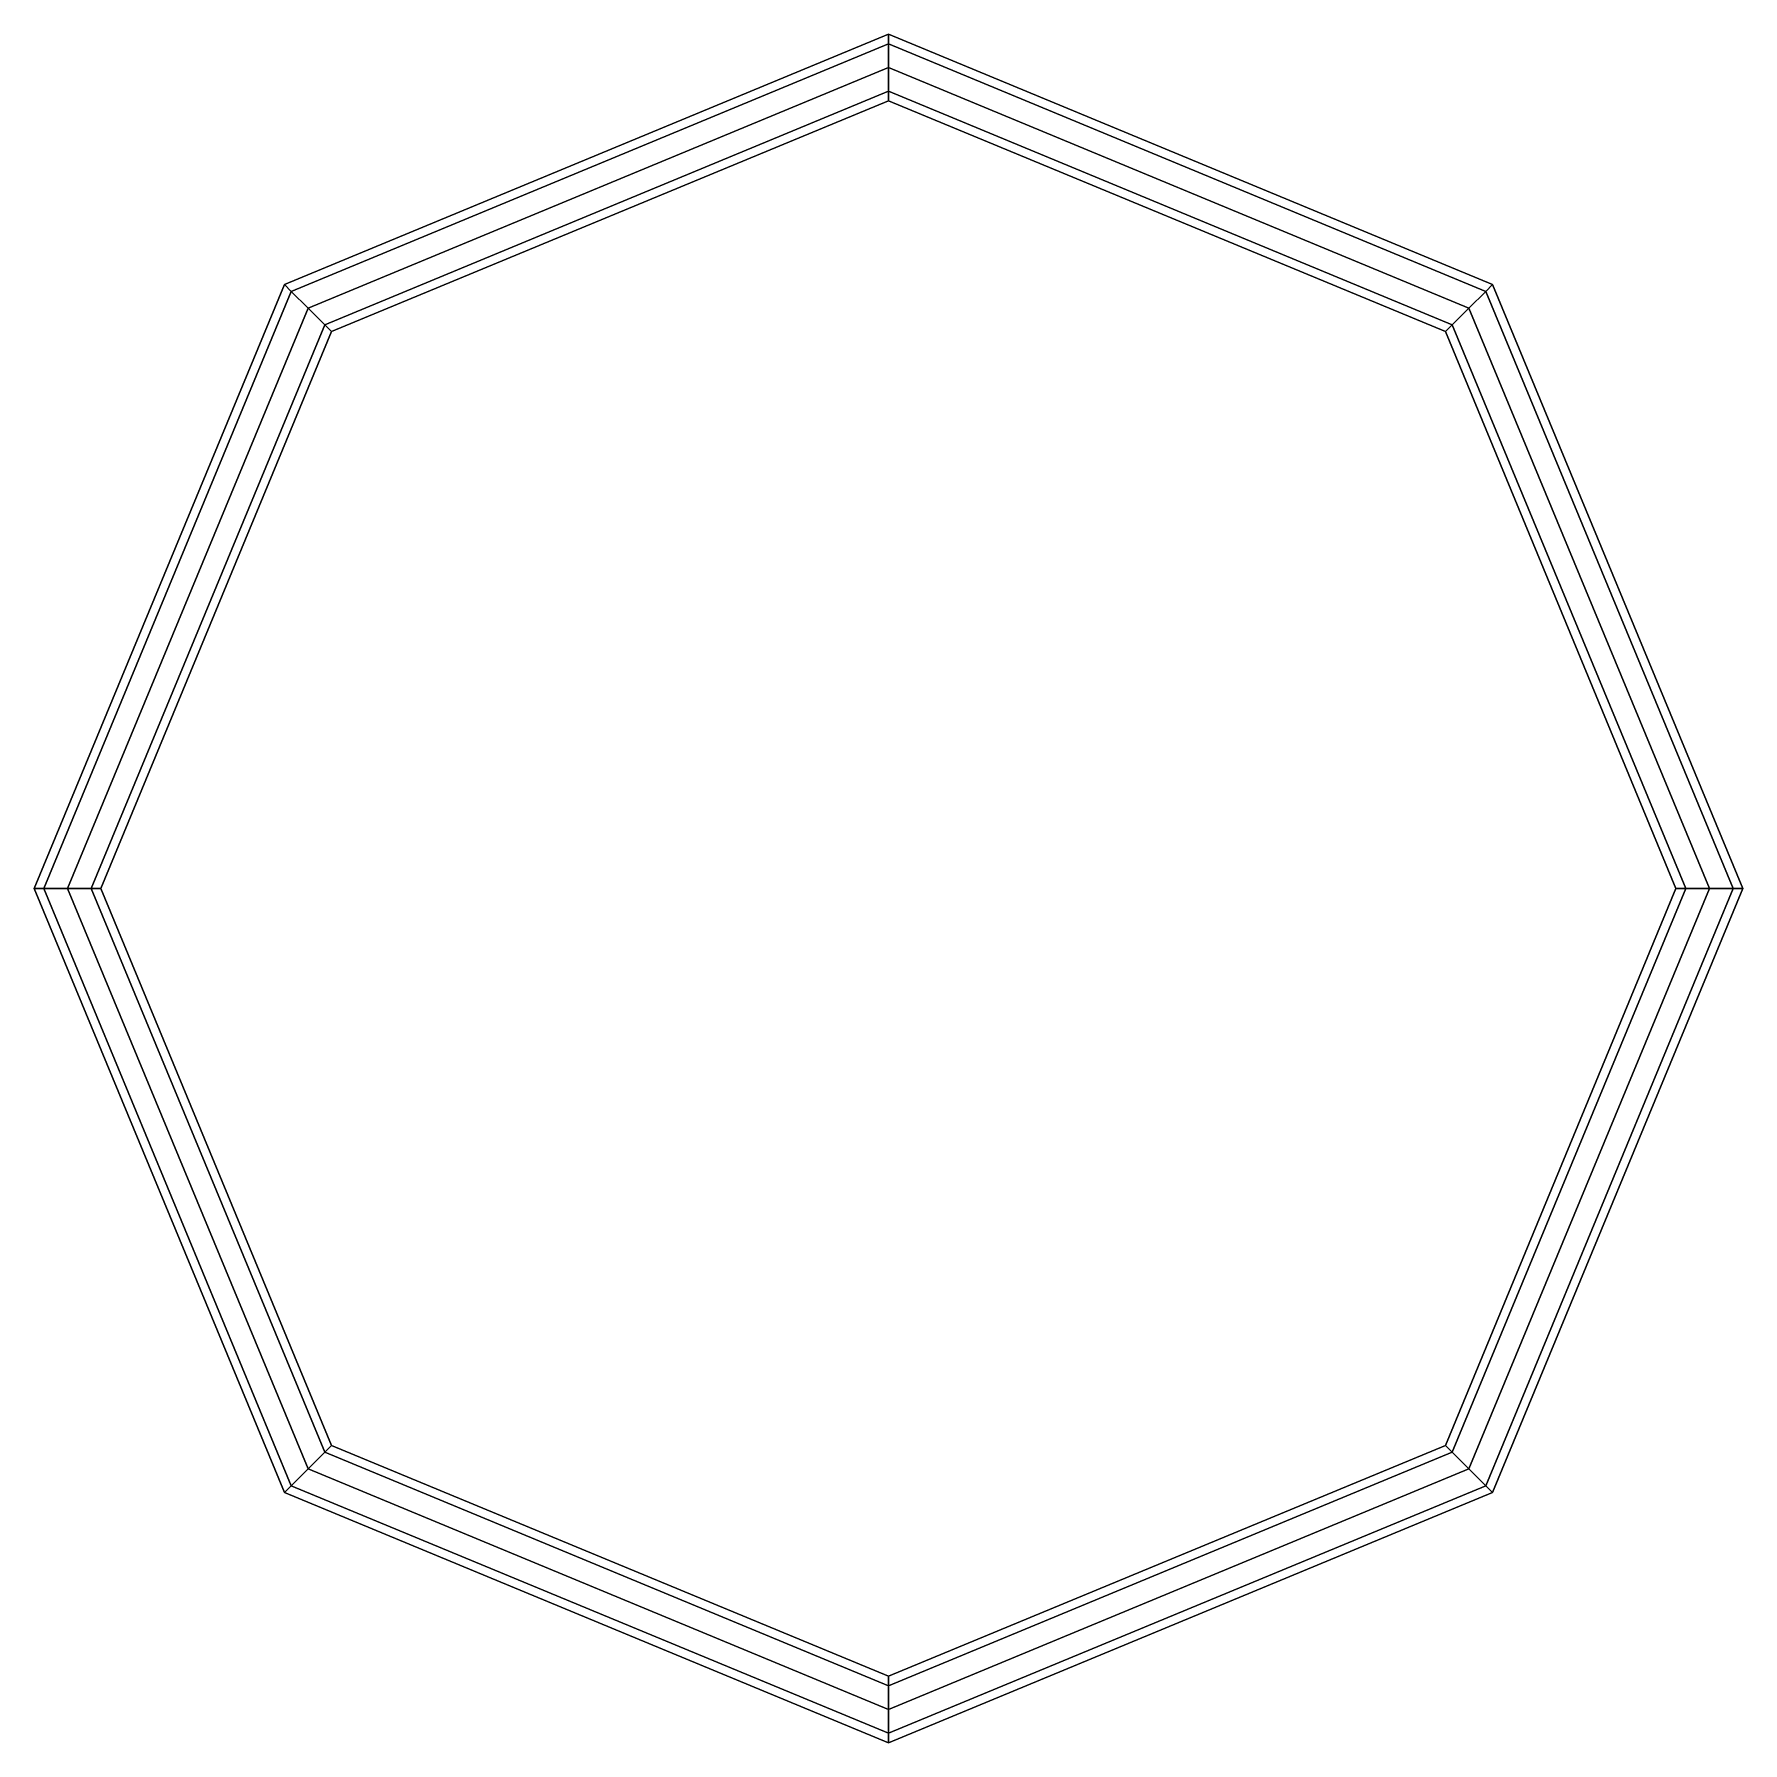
# Model space of a CAD drawing. Header units: millimetres. Extents: x 1.9 to 35.8, y 2.4 to 36.2.
import ezdxf

# ---------------------------------------------------------------- set-up
doc = ezdxf.new("R2010")
doc.units = ezdxf.units.MM
doc.layers.add('Zagilsky2', color=170, linetype='Continuous')

msp = doc.modelspace()

# ---------------------------------------------------------------- linework, layer by layer
at = {"layer": 'Zagilsky2'}
for points in [[(6.889, 31.273), (7.026, 31.136, 0.468), (18.864, 36.04, 0.468), (18.864, 36.234)], [(7.026, 31.136, -0.468), (6.889, 31.273), (18.864, 36.234), (18.864, 36.04, -0.468)], [(7.026, 31.136, 0.468), (7.357, 30.805, 0.662), (18.864, 35.571, 0.662), (18.864, 36.04, 0.468)], [(7.357, 30.805, -0.662), (7.026, 31.136, -0.468), (18.864, 36.04, -0.468), (18.864, 35.571, -0.662)], [(18.864, 36.234), (18.864, 36.04, 0.468), (30.702, 31.136, 0.468), (30.839, 31.273)], [(18.864, 36.04, -0.468), (18.864, 36.234), (30.839, 31.273), (30.702, 31.136, -0.468)], [(18.864, 36.04, 0.468), (18.864, 35.571, 0.662), (30.37, 30.805, 0.662), (30.702, 31.136, 0.468)], [(18.864, 35.571, -0.662), (18.864, 36.04, -0.468), (30.702, 31.136, -0.468), (30.37, 30.805, -0.662)], [(7.357, 30.805, 0.662), (7.688, 30.474, 0.468), (18.864, 35.103, 0.468), (18.864, 35.571, 0.662)], [(7.688, 30.474, -0.468), (7.357, 30.805, -0.662), (18.864, 35.571, -0.662), (18.864, 35.103, -0.468)], [(18.864, 35.571, 0.662), (18.864, 35.103, 0.468), (30.039, 30.474, 0.468), (30.37, 30.805, 0.662)], [(18.864, 35.103, -0.468), (18.864, 35.571, -0.662), (30.37, 30.805, -0.662), (30.039, 30.474, -0.468)], [(7.688, 30.474, 0.468), (7.826, 30.337), (18.864, 34.909), (18.864, 35.103, 0.468)], [(7.826, 30.337), (7.688, 30.474, -0.468), (18.864, 35.103, -0.468), (18.864, 34.909)], [(18.864, 35.103, 0.468), (18.864, 34.909), (29.902, 30.337), (30.039, 30.474, 0.468)], [(18.864, 34.909), (18.864, 35.103, -0.468), (30.039, 30.474, -0.468), (29.902, 30.337)], [(1.929, 19.299), (2.123, 19.299, 0.468), (7.026, 31.136, 0.468), (6.889, 31.273)], [(2.123, 19.299, -0.468), (1.929, 19.299), (6.889, 31.273), (7.026, 31.136, -0.468)], [(30.839, 31.273), (30.702, 31.136, 0.468), (35.605, 19.299, 0.468), (35.799, 19.299)], [(30.702, 31.136, -0.468), (30.839, 31.273), (35.799, 19.299), (35.605, 19.299, -0.468)], [(2.123, 19.299, 0.468), (2.591, 19.299, 0.662), (7.357, 30.805, 0.662), (7.026, 31.136, 0.468)], [(2.591, 19.299, -0.662), (2.123, 19.299, -0.468), (7.026, 31.136, -0.468), (7.357, 30.805, -0.662)], [(30.702, 31.136, 0.468), (30.37, 30.805, 0.662), (35.137, 19.299, 0.662), (35.605, 19.299, 0.468)], [(30.37, 30.805, -0.662), (30.702, 31.136, -0.468), (35.605, 19.299, -0.468), (35.137, 19.299, -0.662)], [(2.591, 19.299, 0.662), (3.059, 19.299, 0.468), (7.688, 30.474, 0.468), (7.357, 30.805, 0.662)], [(3.059, 19.299, -0.468), (2.591, 19.299, -0.662), (7.357, 30.805, -0.662), (7.688, 30.474, -0.468)], [(30.37, 30.805, 0.662), (30.039, 30.474, 0.468), (34.668, 19.299, 0.468), (35.137, 19.299, 0.662)], [(30.039, 30.474, -0.468), (30.37, 30.805, -0.662), (35.137, 19.299, -0.662), (34.668, 19.299, -0.468)], [(3.059, 19.299, 0.468), (3.253, 19.299), (7.826, 30.337), (7.688, 30.474, 0.468)], [(3.253, 19.299), (3.059, 19.299, -0.468), (7.688, 30.474, -0.468), (7.826, 30.337)], [(30.039, 30.474, 0.468), (29.902, 30.337), (34.474, 19.299), (34.668, 19.299, 0.468)], [(29.902, 30.337), (30.039, 30.474, -0.468), (34.668, 19.299, -0.468), (34.474, 19.299)], [(6.889, 7.324), (7.026, 7.461, 0.468), (2.123, 19.299, 0.468), (1.929, 19.299)], [(7.026, 7.461, -0.468), (6.889, 7.324), (1.929, 19.299), (2.123, 19.299, -0.468)], [(7.026, 7.461, 0.468), (7.357, 7.792, 0.662), (2.591, 19.299, 0.662), (2.123, 19.299, 0.468)], [(7.357, 7.792, -0.662), (7.026, 7.461, -0.468), (2.123, 19.299, -0.468), (2.591, 19.299, -0.662)], [(7.357, 7.792, 0.662), (7.688, 8.123, 0.468), (3.059, 19.299, 0.468), (2.591, 19.299, 0.662)], [(7.688, 8.123, -0.468), (7.357, 7.792, -0.662), (2.591, 19.299, -0.662), (3.059, 19.299, -0.468)], [(7.688, 8.123, 0.468), (7.826, 8.26), (3.253, 19.299), (3.059, 19.299, 0.468)], [(7.826, 8.26), (7.688, 8.123, -0.468), (3.059, 19.299, -0.468), (3.253, 19.299)], [(34.668, 19.299, 0.468), (34.474, 19.299), (29.902, 8.26), (30.039, 8.123, 0.468)], [(34.474, 19.299), (34.668, 19.299, -0.468), (30.039, 8.123, -0.468), (29.902, 8.26)], [(35.137, 19.299, 0.662), (34.668, 19.299, 0.468), (30.039, 8.123, 0.468), (30.37, 7.792, 0.662)], [(34.668, 19.299, -0.468), (35.137, 19.299, -0.662), (30.37, 7.792, -0.662), (30.039, 8.123, -0.468)], [(35.605, 19.299, 0.468), (35.137, 19.299, 0.662), (30.37, 7.792, 0.662), (30.702, 7.461, 0.468)], [(35.137, 19.299, -0.662), (35.605, 19.299, -0.468), (30.702, 7.461, -0.468), (30.37, 7.792, -0.662)], [(35.799, 19.299), (35.605, 19.299, 0.468), (30.702, 7.461, 0.468), (30.839, 7.324)], [(35.605, 19.299, -0.468), (35.799, 19.299), (30.839, 7.324), (30.702, 7.461, -0.468)], [(18.864, 3.494, 0.468), (18.864, 3.688), (7.826, 8.26), (7.688, 8.123, 0.468)], [(18.864, 3.688), (18.864, 3.494, -0.468), (7.688, 8.123, -0.468), (7.826, 8.26)], [(30.039, 8.123, 0.468), (29.902, 8.26), (18.864, 3.688), (18.864, 3.494, 0.468)], [(29.902, 8.26), (30.039, 8.123, -0.468), (18.864, 3.494, -0.468), (18.864, 3.688)], [(18.864, 2.558, 0.468), (18.864, 3.026, 0.662), (7.357, 7.792, 0.662), (7.026, 7.461, 0.468)], [(18.864, 3.026, -0.662), (18.864, 2.558, -0.468), (7.026, 7.461, -0.468), (7.357, 7.792, -0.662)], [(18.864, 3.026, 0.662), (18.864, 3.494, 0.468), (7.688, 8.123, 0.468), (7.357, 7.792, 0.662)], [(18.864, 3.494, -0.468), (18.864, 3.026, -0.662), (7.357, 7.792, -0.662), (7.688, 8.123, -0.468)], [(30.37, 7.792, 0.662), (30.039, 8.123, 0.468), (18.864, 3.494, 0.468), (18.864, 3.026, 0.662)], [(30.039, 8.123, -0.468), (30.37, 7.792, -0.662), (18.864, 3.026, -0.662), (18.864, 3.494, -0.468)], [(30.702, 7.461, 0.468), (30.37, 7.792, 0.662), (18.864, 3.026, 0.662), (18.864, 2.558, 0.468)], [(30.37, 7.792, -0.662), (30.702, 7.461, -0.468), (18.864, 2.558, -0.468), (18.864, 3.026, -0.662)], [(18.864, 2.364), (18.864, 2.558, 0.468), (7.026, 7.461, 0.468), (6.889, 7.324)], [(18.864, 2.558, -0.468), (18.864, 2.364), (6.889, 7.324), (7.026, 7.461, -0.468)], [(30.839, 7.324), (30.702, 7.461, 0.468), (18.864, 2.558, 0.468), (18.864, 2.364)], [(30.702, 7.461, -0.468), (30.839, 7.324), (18.864, 2.364), (18.864, 2.558, -0.468)]]:
    msp.add_3dface(points, dxfattribs=at)

doc.saveas('drawing.dxf')
